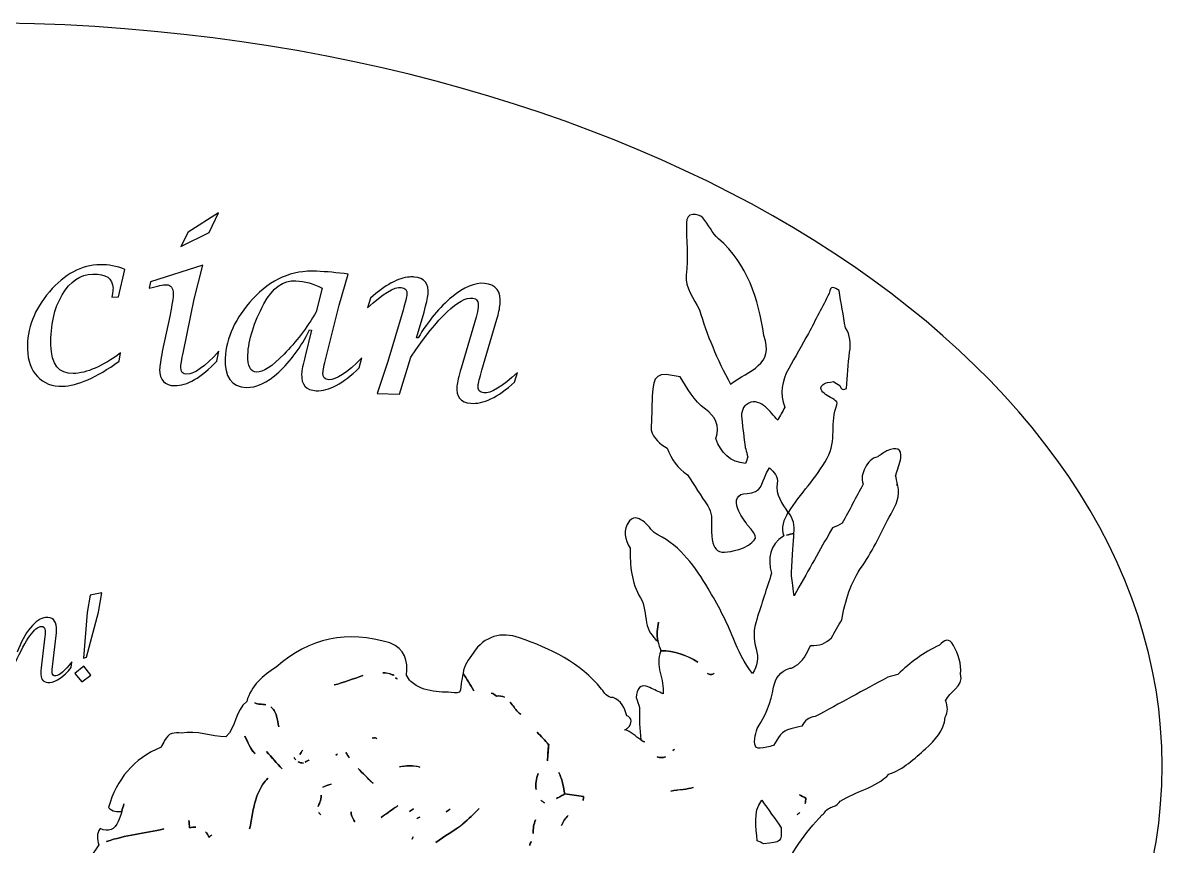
# Model space of a CAD drawing. Extents: x 31.5 to 122.6, y 50.2 to 120.6.
# Drawn here: x 98.63 to 122.59, y 64.16 to 81.48 of the extents above; entities that cross this region are included whole.
import ezdxf

# ---------------------------------------------------------------- set-up
doc = ezdxf.new("R2010")
doc.units = 0
doc.layers.add('Layer_1', color=7, linetype='CONTINUOUS')

msp = doc.modelspace()

# ---------------------------------------------------------------- linework, layer by layer
at = {"layer": 'Layer_1', "color": 7}
for points in [[(102.748732, 77.474658), (102.113732, 77.070617), (101.960494, 76.767999), (102.551397, 77.065103), (102.748732, 77.474658), (102.748732, 77.474658)], [(112.720216, 77.445442), (112.720216, 77.445442)], [(100.261098, 76.387109), (100.261098, 76.387109)], [(100.512451, 75.738328), (100.506389, 75.704704), (100.645846, 75.708012), (100.779792, 76.286237)], [(102.418555, 76.373881), (101.322186, 76.028269), (101.292973, 75.89267)], [(102.010103, 74.558176), (102.240512, 75.660057), (102.418555, 76.373881), (102.418555, 76.373881)], [(104.808624, 76.249306), (104.808624, 76.249306)], [(104.377575, 76.048112), (104.377575, 76.048112)], [(105.013675, 74.444627), (105.28322, 75.537688), (105.475594, 76.190327)], [(106.76599, 76.128037), (106.76599, 76.128037)], [(104.927688, 75.896528), (104.802562, 75.39437)], [(115.668668, 75.905347), (115.668668, 75.905347)], [(105.942474, 75.681003), (105.884596, 75.47981)], [(101.730088, 75.335391), (101.56748, 74.55928)], [(106.629841, 75.430751), (106.312341, 74.349817), (106.085239, 73.67954), (106.557078, 73.663555), (106.791345, 74.443524)], [(106.945134, 74.847564), (106.91151, 74.850322), (107.070813, 75.390512)], [(108.164974, 75.28082), (107.850229, 74.21036)], [(108.288997, 74.171224), (108.603189, 75.238377)], [(104.665309, 75.014033), (104.705548, 75.011826), (104.569949, 74.465574)], [(100.658524, 74.355329), (100.68829, 74.530064)], [(102.714007, 74.358637), (102.757001, 74.565895)], [(105.709861, 74.218629), (105.760574, 74.424784)], [(108.974709, 73.916011), (109.035895, 74.118308)], [(114.508359, 73.117299), (114.507809, 73.116749)], [(114.33252, 72.112436), (114.33252, 72.113536)], [(100.293068, 69.486445), (100.048881, 69.435183), (99.987145, 69.072482), (99.909974, 68.110062), (99.976672, 68.134866), (100.224167, 69.079097), (100.293068, 69.486445), (100.293068, 69.486445)], [(99.112917, 68.965548), (99.112917, 68.965548)], [(99.098585, 68.568673), (99.024722, 67.973909)], [(99.263951, 67.992652), (99.33616, 68.587966)], [(115.207299, 68.383465), (115.208403, 68.380157)], [(112.050491, 68.26385), (112.050491, 68.263297), (112.051042, 68.263297)], [(112.050491, 68.262747), (112.050491, 68.263297)], [(99.651453, 67.917688), (99.664684, 68.030687)], [(99.914936, 67.941389), (99.730828, 67.791458), (99.878555, 67.613416), (100.061559, 67.751769), (99.914936, 67.941389), (99.914936, 67.941389)], [(105.784275, 67.749565), (105.784275, 67.749565)], [(106.205954, 67.802482), (106.205954, 67.802482)], [(106.42534, 67.759488), (106.42534, 67.759488)], [(106.473845, 67.698853), (106.473845, 67.698853)], [(113.171111, 67.79642), (113.171111, 67.79642)], [(108.486332, 67.37474), (108.486332, 67.37474)], [(103.512166, 67.170239), (103.512166, 67.170239)], [(108.884311, 67.182917), (108.884311, 67.182917)], [(103.846201, 67.083699), (103.846201, 67.083699)], [(111.602353, 67.069918), (111.605108, 67.069918)], [(103.30491, 66.469092), (103.30491, 66.469092)], [(106.040039, 66.43216), (106.040039, 66.43216)], [(109.450959, 66.553979), (109.45151, 66.553979)], [(109.450959, 66.553979), (109.450959, 66.553979)], [(103.756906, 66.14553), (103.756906, 66.14553)], [(104.52089, 66.173092), (104.52089, 66.173092)], [(112.337675, 66.197343), (112.337675, 66.197343)], [(104.340643, 66.022058), (104.340643, 66.022058)], [(104.421119, 65.93276), (104.421119, 65.93276)], [(104.641055, 65.96473), (104.641055, 65.96473)], [(105.252904, 66.100882), (105.252904, 66.100882)], [(105.425435, 66.127891), (105.425435, 66.127891)], [(109.66483, 65.952603), (109.66428, 65.952603)], [(111.971116, 66.035285), (111.971116, 66.035285)], [(105.682852, 65.791098), (105.682852, 65.791098)], [(106.828827, 65.846769), (106.828827, 65.846769)], [(109.47466, 65.683061), (109.47466, 65.683061)], [(109.903508, 65.707312), (109.903508, 65.707312)], [(103.788876, 65.584943), (103.788876, 65.584943)], [(105.1151, 65.461471), (105.1151, 65.461471)], [(104.906741, 65.226103), (104.906741, 65.226103)], [(110.029735, 65.254216), (110.029735, 65.253662)], [(110.029735, 65.254216), (110.029735, 65.254216)], [(112.733447, 65.393673), (112.733447, 65.393673)], [(114.963662, 65.238781), (114.963662, 65.238781)], [(106.523454, 65.006718), (106.523454, 65.006718)], [(106.849774, 64.940574), (106.849774, 64.940574)], [(107.618719, 64.941124), (107.618719, 64.941124)], [(108.230568, 64.947186), (108.230568, 64.947186)], [(109.530334, 65.121371), (109.530334, 65.121371)], [(114.175977, 65.12082), (114.175977, 65.12082)], [(102.127513, 64.697487), (102.127513, 64.697487)], [(104.860437, 64.861199), (104.860437, 64.861199)], [(105.538434, 64.881042), (105.538434, 64.881042)], [(106.983169, 64.767492), (106.983169, 64.767492)], [(109.414578, 64.713472), (109.414578, 64.713472)], [(110.101394, 64.801116), (110.101394, 64.801116)], [(114.97634, 64.863953), (114.97634, 64.863953)], [(101.6, 64.518341), (101.6, 64.518341)], [(102.476433, 64.458259), (102.476433, 64.458259)], [(107.888814, 64.623624), (107.888814, 64.623624)], [(114.583876, 64.544249), (114.583876, 64.543145)], [(106.8393, 64.352978), (106.839853, 64.352978)], [(106.8393, 64.352978), (106.8393, 64.352978)], [(109.326384, 64.255411), (109.326384, 64.255411)]]:
    msp.add_lwpolyline(points, dxfattribs=at)
at = {"layer": 'Layer_1', "color": 1}
for points in [[(122.593585, 65.844015), (122.593585, 74.477193), (111.401138, 81.475378), (97.593768, 81.475378)], [(97.593768, 50.212101), (111.401138, 50.212101), (122.593585, 57.210837), (122.593585, 65.844015)]]:
    msp.add_open_spline(points, degree=3, dxfattribs=at)
at = {"layer": 'Layer_1', "color": 7}
for points in [[(112.720216, 77.445442), (112.631669, 77.443185), (112.592248, 77.360776), (112.590131, 77.277873)], [(112.932986, 77.373233), (112.889594, 77.424739), (112.792535, 77.447559), (112.720216, 77.445442)], [(112.590131, 77.277873), (112.584825, 76.908867), (112.629309, 76.542266), (112.58627, 76.16938)], [(113.262063, 76.933364), (113.126596, 77.050134), (113.052931, 77.236355), (112.932986, 77.373233)], [(114.219522, 74.899931), (114.090758, 75.667222), (113.886832, 76.393967), (113.262063, 76.933364)], [(100.261098, 76.387109), (99.867751, 76.377231), (99.511953, 76.186466), (99.193395, 75.816049)], [(100.105103, 76.190877), (100.384506, 76.19758), (100.525182, 76.098339), (100.531193, 75.89267)], [(100.779792, 76.286237), (100.606931, 76.358204), (100.433959, 76.391004), (100.261098, 76.387109)], [(104.808624, 76.249306), (104.293216, 76.273294), (103.847547, 76.079927), (103.469722, 75.666119)], [(105.475594, 76.190327), (105.244172, 76.219255), (105.021349, 76.239428), (104.808624, 76.249306)], [(99.460733, 75.754313), (99.62795, 76.038299), (99.842992, 76.183455), (100.105103, 76.190877)], [(101.292973, 75.89267), (101.466893, 75.941014), (101.58719, 75.965173), (101.65457, 75.964326)], [(101.65457, 75.964326), (101.751232, 75.963268), (101.799029, 75.900143), (101.797335, 75.77526)], [(103.703989, 75.565797), (103.882495, 75.900231), (104.107347, 76.061518), (104.377575, 76.048112)], [(104.377575, 76.048112), (104.561019, 76.039293), (104.743891, 75.988956), (104.927688, 75.896528)], [(106.76599, 76.128037), (106.528407, 76.110926), (106.253624, 75.961594), (105.942474, 75.681003)], [(106.865759, 76.127487), (106.833348, 76.130442), (106.79993, 76.130482), (106.76599, 76.128037)], [(107.15625, 75.763686), (107.176358, 75.986641), (107.079189, 76.108437), (106.865759, 76.127487)], [(108.341914, 75.994092), (108.139772, 76.012084), (107.911259, 75.916261), (107.656201, 75.706358)], [(108.669336, 75.555327), (108.694031, 75.825202), (108.584977, 75.971514), (108.341914, 75.994092)], [(112.58627, 76.16938), (112.557343, 75.901622), (112.745001, 75.673462), (112.863534, 75.43957)], [(99.193395, 75.816049), (98.874837, 75.444574), (98.721077, 75.042806), (98.732027, 74.608889)], [(99.225916, 74.692675), (99.215685, 75.115656), (99.293869, 75.469622), (99.460733, 75.754313)], [(100.531193, 75.89267), (100.531899, 75.860214), (100.524812, 75.808178), (100.512451, 75.738328)], [(101.797335, 75.77526), (101.79663, 75.702587), (101.774538, 75.555172), (101.730088, 75.335391)], [(105.884596, 75.47981), (106.21021, 75.779671), (106.446108, 75.922822), (106.591806, 75.909758)], [(106.591806, 75.909758), (106.679294, 75.901642), (106.719489, 75.85135), (106.710316, 75.759275)], [(106.710316, 75.759275), (106.706436, 75.707416), (106.67923, 75.597968), (106.629841, 75.430751)], [(107.070813, 75.390512), (107.120907, 75.564431), (107.148828, 75.688191), (107.15625, 75.763686)], [(115.592047, 75.782978), (115.446706, 75.502873), (115.301339, 75.221531), (115.154936, 74.94072)], [(115.668668, 75.905347), (115.631801, 75.905347), (115.603336, 75.87417), (115.592047, 75.782978)], [(115.797652, 75.841407), (115.751085, 75.874037), (115.705532, 75.905347), (115.668668, 75.905347)], [(115.932148, 75.061438), (115.887345, 75.322141), (115.842102, 75.581057), (115.797652, 75.841407)], [(103.469722, 75.666119), (103.104244, 75.26748), (102.911069, 74.85083), (102.890947, 74.417618)], [(103.365543, 74.48707), (103.381418, 74.809862), (103.493734, 75.169278), (103.703989, 75.565797)], [(106.791345, 74.443524), (107.376251, 75.296187), (107.810235, 75.709525), (108.093868, 75.683758)], [(107.656201, 75.706358), (107.401848, 75.496808), (107.164561, 75.210925), (106.945134, 74.847564)], [(108.093868, 75.683758), (108.182416, 75.675997), (108.221647, 75.611681), (108.210725, 75.491384)], [(108.210725, 75.491384), (108.205434, 75.433528), (108.190036, 75.363723), (108.164974, 75.28082)], [(108.603189, 75.238377), (108.639525, 75.362555), (108.661575, 75.467485), (108.669336, 75.555327)], [(104.802562, 75.39437), (104.605006, 75.057467), (104.378653, 74.760781), (104.126769, 74.503606)], [(112.863534, 75.43957), (113.021226, 74.911109), (113.226475, 74.404983), (113.518927, 73.876875)], [(104.015424, 74.128231), (104.262722, 74.3533), (104.479748, 74.648202), (104.665309, 75.014033)], [(116.020342, 74.548256), (116.047492, 74.73417), (116.039039, 74.904099), (115.932148, 75.061438)], [(113.518927, 73.876875), (113.914744, 74.17215), (114.440008, 74.271633), (114.219522, 74.899931)], [(115.154936, 74.94072), (115.016647, 74.693776), (114.876902, 74.44833), (114.739318, 74.202091)], [(98.732027, 74.608889), (98.738024, 74.369), (98.807829, 74.177244), (98.94259, 74.035075)], [(99.692243, 74.099015), (99.391676, 74.091254), (99.236132, 74.288744), (99.225916, 74.692675)], [(100.68829, 74.530064), (100.310465, 74.249606), (99.978345, 74.10607), (99.692243, 74.099015)], [(101.56748, 74.55928), (101.531143, 74.385008), (101.512088, 74.260102), (101.511806, 74.183902)], [(101.954432, 74.228549), (101.954784, 74.275822), (101.973417, 74.386021), (102.010103, 74.558176)], [(102.757001, 74.565895), (102.456787, 74.241692), (102.232531, 74.080233), (102.085069, 74.081926)], [(115.953094, 73.785923), (115.974966, 74.03957), (115.985064, 74.295667), (116.020342, 74.548256)], [(99.469002, 73.82892), (99.782269, 73.836681), (100.178393, 74.012076), (100.658524, 74.355329)], [(101.829856, 73.842701), (102.088089, 73.839526), (102.383455, 74.011856), (102.714007, 74.358637)], [(102.890947, 74.417618), (102.871897, 74.024624), (103.019248, 73.821503), (103.333573, 73.806319)], [(103.554609, 74.126577), (103.418084, 74.132927), (103.354621, 74.253179), (103.365543, 74.48707)], [(104.126769, 74.503606), (103.873125, 74.246078), (103.683373, 74.120565), (103.554609, 74.126577)], [(104.569949, 74.465574), (104.525485, 74.288126), (104.500928, 74.162978), (104.497739, 74.088542)], [(104.946427, 74.112243), (104.948544, 74.16269), (104.972048, 74.27353), (105.013675, 74.444627)], [(105.760574, 74.424784), (105.449776, 74.111165), (105.219523, 73.958381), (105.071003, 73.965069)], [(101.511806, 74.183902), (101.510042, 73.95883), (101.614661, 73.845241), (101.829856, 73.842701)], [(102.085069, 74.081926), (101.996875, 74.082632), (101.953867, 74.131535), (101.954432, 74.228549)], [(103.333573, 73.806319), (103.539948, 73.796442), (103.767422, 73.903864), (104.015424, 74.128231)], [(104.497739, 74.088542), (104.487156, 73.863469), (104.589969, 73.746192), (104.805869, 73.736314)], [(104.805869, 73.736314), (105.065158, 73.723614), (105.366608, 73.884549), (105.709861, 74.218629)], [(105.071003, 73.965069), (104.983514, 73.969656), (104.941827, 74.018404), (104.946427, 74.112243)], [(107.850229, 74.21036), (107.79837, 74.035735), (107.768938, 73.911072), (107.762588, 73.836636)], [(108.207968, 73.842148), (108.211849, 73.892595), (108.239255, 74.001891), (108.288997, 74.171224)], [(109.035895, 74.118308), (108.710987, 73.818799), (108.474645, 73.676057), (108.326479, 73.689463)], [(112.457286, 74.026255), (111.967631, 74.137733), (111.887683, 74.081949), (111.869691, 73.619457)], [(114.739318, 74.202091), (114.594327, 73.942094), (114.545951, 73.672837), (114.65884, 73.388498)], [(98.94259, 74.035075), (99.076998, 73.8922), (99.252749, 73.823614), (99.469002, 73.82892)], [(107.762588, 73.836636), (107.742479, 73.612975), (107.839645, 73.491334), (108.053076, 73.472284)], [(108.053076, 73.472284), (108.31272, 73.448648), (108.620168, 73.596394), (108.974709, 73.916011)], [(108.326479, 73.689463), (108.238284, 73.697576), (108.199501, 73.748309), (108.207968, 73.842148)], [(112.986453, 73.349912), (112.737039, 73.527712), (112.610392, 73.783191), (112.457286, 74.026255)], [(115.546849, 73.637647), (115.467827, 73.69656), (115.354673, 73.758232), (115.460859, 73.869709)], [(115.460859, 73.869709), (115.504603, 73.916276), (115.603647, 73.911094), (115.679141, 73.929792)], [(115.679141, 73.929792), (115.722885, 73.901217), (115.769585, 73.873765), (115.81474, 73.847659)], [(115.81474, 73.847659), (115.831307, 73.76264), (115.876541, 73.739357), (115.953094, 73.785923)], [(111.869691, 73.619457), (111.86193, 73.383096), (111.85378, 73.145301), (111.84599, 72.90894)], [(115.754658, 73.439761), (115.792405, 73.528661), (115.627283, 73.578027), (115.546849, 73.637647)], [(113.207492, 72.729244), (113.307328, 72.998413), (113.18367, 73.209507), (112.986453, 73.349912)], [(113.899267, 73.475592), (113.771209, 73.414208), (113.736174, 73.286238), (113.75099, 73.151476)], [(114.249841, 73.396767), (114.152474, 73.483903), (114.025561, 73.536622), (113.899267, 73.475592)], [(114.507809, 73.116749), (114.421731, 73.210941), (114.344032, 73.312806), (114.249841, 73.396767)], [(114.65884, 73.388498), (114.608393, 73.298187), (114.558806, 73.206905), (114.508359, 73.117299)], [(115.549604, 72.316937), (115.75492, 72.685942), (115.603669, 73.079927), (115.754658, 73.439761)], [(113.75099, 73.151476), (113.772496, 72.949335), (113.800311, 72.747633), (113.8243, 72.545139)], [(111.84599, 72.90894), (111.896085, 72.726554), (112.035474, 72.62231), (112.18223, 72.525296)], [(113.834223, 72.205039), (113.502612, 72.233966), (113.312267, 72.431852), (113.207492, 72.729244)], [(112.18223, 72.525296), (112.27113, 72.298813), (112.403444, 72.103439), (112.610525, 71.966914)], [(113.8243, 72.545139), (113.83875, 72.492928), (113.85248, 72.440804), (113.867297, 72.388593)], [(113.867297, 72.388593), (113.865886, 72.388875), (113.861232, 72.39135), (113.861232, 72.39135)], [(113.861232, 72.39135), (113.861232, 72.390786), (113.880525, 72.342292), (113.880525, 72.342292)], [(116.805826, 72.469622), (116.739151, 72.437872), (116.678515, 72.389982), (116.612899, 72.348354)], [(117.09411, 72.323549), (117.115982, 72.516519), (117.01467, 72.56593), (116.805826, 72.469622)], [(113.880525, 72.342292), (113.865002, 72.296078), (113.84904, 72.249489), (113.834223, 72.205039)], [(114.734357, 71.174817), (114.982712, 71.572045), (115.317123, 71.900306), (115.549604, 72.316937)], [(116.612899, 72.348354), (116.486604, 72.316957), (116.401432, 72.233571), (116.348868, 72.115743)], [(116.988827, 71.961952), (117.02481, 72.081544), (117.079999, 72.199724), (117.09411, 72.323549)], [(112.610525, 71.966914), (112.753752, 71.749602), (112.892174, 71.530725), (113.037166, 71.314825)], [(113.862886, 71.576103), (114.174036, 71.576103), (114.173155, 71.79758), (114.255352, 71.975733)], [(114.255352, 71.975733), (114.281119, 72.021241), (114.308179, 72.066575), (114.33252, 72.112436)], [(114.33252, 72.113536), (114.332803, 72.113254), (114.332777, 72.112718), (114.333624, 72.112436)], [(114.333624, 72.112436), (114.43346, 72.029886), (114.518149, 71.932982), (114.497335, 71.793282)], [(116.348868, 72.115743), (116.28678, 72.006382), (116.258952, 71.891749), (116.305872, 71.767924)], [(116.987726, 71.960851), (116.988009, 71.960851), (116.98798, 71.961388), (116.988827, 71.961952)], [(117.027966, 71.757451), (117.01456, 71.825537), (117.001132, 71.892765), (116.987726, 71.960851)], [(114.497335, 71.793282), (114.459941, 71.54281), (114.599463, 71.360644), (114.72223, 71.172613)], [(116.305872, 71.767924), (116.158058, 71.493816), (116.010707, 71.221472), (115.863246, 70.947716)], [(116.891813, 71.148909), (116.992708, 71.332354), (117.091948, 71.517607), (117.03127, 71.740916)], [(117.008673, 71.755797), (117.01539, 71.756079), (117.020543, 71.756604), (117.027966, 71.757451)], [(117.03127, 71.740916), (117.024215, 71.745516), (117.015728, 71.750491), (117.008673, 71.755797)], [(113.667757, 71.249784), (113.595438, 71.430759), (113.653689, 71.576809), (113.862886, 71.576103)], [(113.037166, 71.314825), (113.133827, 71.173361), (113.11835, 71.02244), (113.117644, 70.862279)], [(113.867297, 70.912991), (113.800622, 71.024116), (113.716088, 71.12984), (113.667757, 71.249784)], [(114.72223, 71.172613), (114.638269, 71.019155), (114.564936, 70.86336), (114.635139, 70.682032)], [(114.850113, 70.738807), (114.872691, 70.900026), (114.831724, 71.044642), (114.734357, 71.174817)], [(111.389033, 70.996775), (111.239455, 70.800983), (111.293371, 70.610681), (111.405568, 70.424064)], [(111.708737, 70.974174), (111.605859, 71.038332), (111.503183, 71.11655), (111.389033, 70.996775)], [(111.990959, 70.704632), (111.879834, 70.761077), (111.801518, 70.881041), (111.708737, 70.974174)], [(115.863246, 70.947716), (115.798687, 70.907147), (115.729763, 70.877338), (115.657091, 70.855113)], [(116.289336, 70.054198), (116.526403, 70.39357), (116.695669, 70.78202), (116.891813, 71.148909)], [(113.044331, 69.578498), (112.774456, 70.023351), (112.482379, 70.457335), (111.990959, 70.704632)], [(113.117644, 70.862279), (113.118209, 70.31759), (113.234876, 70.248491), (113.786268, 70.43123)], [(113.786268, 70.43123), (114.104474, 70.603738), (114.111772, 70.649114), (113.867297, 70.912991)], [(114.634589, 70.682032), (114.332258, 70.489768), (114.295369, 70.212595), (114.378272, 69.895448)], [(114.635139, 70.682032), (114.634967, 70.681987), (114.634761, 70.682074), (114.634589, 70.682032)], [(114.691363, 70.696914), (114.744302, 70.710491), (114.796971, 70.724219), (114.850113, 70.738807)], [(114.849563, 70.738256), (114.796604, 70.723719), (114.744119, 70.710446), (114.691363, 70.696914)], [(114.824205, 70.37776), (114.834083, 70.497704), (114.842169, 70.617606), (114.849563, 70.738256)], [(115.580473, 70.712899), (115.35399, 70.311437), (115.127131, 69.909734), (114.852317, 69.423606)], [(115.657091, 70.855113), (115.630985, 70.806783), (115.605873, 70.760524), (115.580473, 70.712899)], [(111.405568, 70.424064), (111.405568, 70.060347), (111.424421, 69.707307), (111.625504, 69.376754)], [(114.794992, 69.883871), (114.80662, 70.048265), (114.816091, 70.21266), (114.824205, 70.37776)], [(115.853326, 68.918693), (115.928467, 69.325093), (116.042745, 69.703889), (116.289336, 70.054198)], [(114.378272, 69.895448), (114.274202, 69.573009), (114.170553, 69.250657), (114.066836, 68.927513)], [(114.852317, 69.423606), (114.824095, 69.648325), (114.810867, 69.766749), (114.794992, 69.883871)], [(113.572948, 68.535599), (113.424781, 68.894374), (113.24612, 69.245828), (113.044331, 69.578498)], [(111.625504, 69.376754), (111.714051, 69.23141), (111.716411, 69.031537), (111.75063, 68.855854)], [(98.472955, 68.011944), (98.70085, 68.512889), (98.884669, 68.76902), (99.024722, 68.779236)], [(99.112917, 68.965548), (99.012375, 68.957787), (98.906344, 68.885642), (98.794866, 68.74947)], [(99.024722, 68.779236), (99.074464, 68.783117), (99.100996, 68.751852), (99.106301, 68.68553)], [(99.342773, 68.755535), (99.331836, 68.906171), (99.254733, 68.976131), (99.112917, 68.965548)], [(111.75063, 68.855854), (111.780969, 68.695693), (111.862018, 68.568495), (111.986548, 68.467248)], [(111.986548, 68.467248), (111.967563, 68.609067), (111.972293, 68.743202), (112.003637, 68.868534)], [(112.003637, 68.868534), (111.972378, 68.743352), (111.967591, 68.608867), (111.986548, 68.467248)], [(114.066836, 68.927513), (114.001925, 68.723607), (113.985336, 68.514565), (114.053056, 68.309601)], [(115.637248, 68.536703), (115.708862, 68.663703), (115.781712, 68.791341), (115.853326, 68.918693)], [(98.794866, 68.74947), (98.683036, 68.613298), (98.590783, 68.441165), (98.517052, 68.234084)], [(99.106301, 68.68553), (99.107684, 68.661541), (99.105302, 68.622648), (99.098585, 68.568673)], [(99.33616, 68.587966), (99.344288, 68.654641), (99.3463, 68.71038), (99.342773, 68.755535)], [(106.350923, 68.430869), (105.461923, 68.696861), (104.660613, 68.545212), (103.961407, 67.920442)], [(109.078889, 68.539457), (108.695772, 68.675277), (108.34414, 68.577887), (108.102135, 68.216996)], [(110.804192, 67.460177), (110.356165, 68.021094), (109.730469, 68.309093), (109.078889, 68.539457)], [(113.979743, 67.784843), (113.799826, 68.011326), (113.681956, 68.267488), (113.572948, 68.535599)], [(115.208403, 68.380157), (115.373503, 68.369235), (115.51942, 68.414286), (115.637248, 68.536703)], [(118.208117, 68.376849), (118.116042, 68.55218), (118.010604, 68.493074), (117.909357, 68.381258)], [(106.352577, 68.430869), (106.352295, 68.430587), (106.35177, 68.430869), (106.350923, 68.430869)], [(106.705355, 67.752873), (106.733577, 68.054498), (106.677852, 68.311628), (106.352577, 68.430869)], [(111.986548, 68.467248), (112.007348, 68.398456), (112.028972, 68.331231), (112.050491, 68.26385)], [(114.053056, 68.309601), (114.115144, 68.118396), (114.072537, 67.949943), (113.979743, 67.784843)], [(114.867202, 67.941939), (115.043238, 68.031192), (115.113813, 68.21907), (115.207299, 68.383465)], [(117.909357, 68.381258), (117.574571, 68.237324), (117.29665, 68.014634), (117.033477, 67.770512)], [(118.35474, 67.778231), (118.376613, 67.994836), (118.305131, 68.189877), (118.208117, 68.376849)], [(108.102135, 68.216996), (108.013235, 68.08541), (107.903035, 67.965708), (107.89598, 67.795316)], [(112.048838, 68.262747), (111.915488, 67.953008), (112.13443, 67.663245), (112.098447, 67.359856)], [(112.050491, 68.263297), (112.050491, 68.263018), (112.049684, 68.263029), (112.048838, 68.262747)], [(112.831011, 68.027379), (112.590769, 68.175193), (112.336241, 68.273683), (112.050491, 68.262747)], [(112.051042, 68.263297), (112.337144, 68.274219), (112.590769, 68.175743), (112.831011, 68.02793)], [(99.024722, 67.973909), (99.013095, 67.875484), (99.007967, 67.806916), (99.011492, 67.767757)], [(99.199457, 67.599635), (99.340216, 67.610218), (99.490939, 67.715899), (99.651453, 67.917688)], [(99.25017, 67.810201), (99.248025, 67.83807), (99.252662, 67.899166), (99.263951, 67.992652)], [(99.326237, 67.739645), (99.278965, 67.736117), (99.253331, 67.759753), (99.25017, 67.810201)], [(99.664684, 68.030687), (99.518634, 67.842303), (99.405612, 67.745656), (99.326237, 67.739645)], [(103.961407, 67.920442), (103.680596, 67.744406), (103.439053, 67.534439), (103.342392, 67.200005)], [(112.831011, 68.02793), (112.831101, 68.027822), (112.83092, 68.027486), (112.831011, 68.027379)], [(114.422922, 67.50207), (114.45185, 67.693629), (114.564671, 67.838025), (114.760815, 67.897292)], [(114.760815, 67.897292), (114.76138, 67.897292), (114.76134, 67.897842), (114.762469, 67.897842)], [(114.762469, 67.897842), (114.76134, 67.897278), (114.761368, 67.897306), (114.761368, 67.896741)], [(114.761368, 67.896741), (114.763908, 67.897024), (114.765373, 67.899214), (114.768534, 67.899496)], [(114.768534, 67.899496), (114.815101, 67.901189), (114.844977, 67.91795), (114.867202, 67.941939)], [(99.011492, 67.767757), (99.020314, 67.646755), (99.083041, 67.590829), (99.199457, 67.599635)], [(105.784275, 67.749565), (105.583172, 67.67549), (105.383336, 67.595819), (105.17849, 67.547822)], [(105.17849, 67.547822), (105.383087, 67.595808), (105.583304, 67.675584), (105.784275, 67.749565)], [(106.205954, 67.802482), (106.274393, 67.801353), (106.339835, 67.788842), (106.404393, 67.761692)], [(106.404393, 67.761142), (106.339835, 67.788292), (106.274393, 67.801424), (106.205954, 67.802482)], [(106.404393, 67.761692), (106.411824, 67.763925), (106.418594, 67.762514), (106.424786, 67.759488)], [(106.424786, 67.759488), (106.418456, 67.76268), (106.412022, 67.763479), (106.404393, 67.761142)], [(106.42534, 67.759488), (106.431774, 67.756212), (106.436846, 67.750838), (106.442425, 67.744053)], [(106.442425, 67.744053), (106.437024, 67.75055), (106.43154, 67.756277), (106.42534, 67.759488)], [(106.473845, 67.698853), (106.484341, 67.684567), (106.495937, 67.674161), (106.509673, 67.675702)], [(106.509673, 67.675702), (106.495669, 67.673834), (106.484491, 67.684363), (106.473845, 67.698853)], [(106.703701, 67.752323), (106.703983, 67.752323), (106.70479, 67.752591), (106.705355, 67.752873)], [(106.704805, 67.751769), (106.70424, 67.752052), (106.703701, 67.75204), (106.703701, 67.752323)], [(106.793549, 67.620031), (106.755097, 67.654956), (106.734438, 67.707675), (106.704805, 67.751769)], [(107.770303, 67.378598), (107.435165, 67.413523), (107.074713, 67.367428), (106.793549, 67.620031)], [(107.851883, 67.569318), (107.847649, 67.489943), (107.845106, 67.370837), (107.770303, 67.378598)], [(107.89598, 67.795316), (107.881163, 67.720175), (107.856469, 67.644813), (107.851883, 67.569318)], [(107.89598, 67.795316), (107.971122, 67.673961), (108.046639, 67.550576), (108.121427, 67.427104)], [(108.120877, 67.427104), (108.046441, 67.550576), (107.971122, 67.673961), (107.89598, 67.795316)], [(111.817325, 67.492148), (111.5979, 67.591984), (111.548819, 67.45943), (111.534002, 67.282688)], [(113.031654, 67.789254), (113.031561, 67.789356), (113.031747, 67.7897), (113.031654, 67.789805)], [(113.031654, 67.789805), (113.047176, 67.773915), (113.078376, 67.768308), (113.101659, 67.768308)], [(113.101106, 67.767757), (113.078189, 67.767757), (113.047176, 67.773393), (113.031654, 67.789254)], [(113.171111, 67.79642), (113.15731, 67.77803), (113.132687, 67.767405), (113.101106, 67.767757)], [(113.101659, 67.768308), (113.132718, 67.768028), (113.157274, 67.778417), (113.171111, 67.79642)], [(116.821258, 67.71043), (116.314316, 67.433852), (115.80484, 67.157472), (115.298251, 66.881952)], [(116.822911, 67.712083), (116.822911, 67.711801), (116.821822, 67.710712), (116.821258, 67.71043)], [(117.033477, 67.770512), (116.963627, 67.750756), (116.893467, 67.730781), (116.822911, 67.712083)], [(118.038341, 67.213786), (118.113483, 67.41875), (118.421415, 67.492128), (118.35474, 67.778231)], [(108.121427, 67.427104), (108.121261, 67.427169), (108.121044, 67.427042), (108.120877, 67.427104)], [(108.486332, 67.37474), (108.524802, 67.362678), (108.560613, 67.343854), (108.592716, 67.312451)], [(108.592716, 67.311901), (108.560613, 67.343385), (108.524808, 67.36263), (108.486332, 67.37474)], [(111.045625, 67.284892), (110.917214, 67.276087), (110.870515, 67.381861), (110.804192, 67.460177)], [(112.098447, 67.359856), (112.005666, 67.4036), (111.912575, 67.447345), (111.817325, 67.492148)], [(114.07786, 66.633354), (114.248605, 66.899701), (114.374591, 67.182454), (114.422922, 67.50207)], [(103.341842, 67.200005), (103.099128, 67.01268), (103.125609, 66.665965), (102.905828, 66.456415)], [(103.342392, 67.200005), (103.342231, 67.199943), (103.342, 67.200067), (103.341842, 67.200005)], [(103.512166, 67.170239), (103.548722, 67.155821), (103.585566, 67.144639), (103.62296, 67.143231)], [(103.62296, 67.142677), (103.585566, 67.144089), (103.548722, 67.155818), (103.512166, 67.170239)], [(103.62296, 67.143231), (103.667498, 67.141726), (103.708437, 67.136251), (103.745882, 67.126692)], [(103.745882, 67.126692), (103.708471, 67.136206), (103.667498, 67.141266), (103.62296, 67.142677)], [(108.592716, 67.312451), (108.659834, 67.324093), (108.714464, 67.313148), (108.761389, 67.28875)], [(108.761389, 67.28875), (108.714464, 67.313131), (108.659834, 67.32363), (108.592716, 67.311901)], [(108.884311, 67.182917), (108.938847, 67.118028), (108.986884, 67.041848), (109.044715, 66.982827)], [(109.044715, 66.982827), (108.987009, 67.041837), (108.938757, 67.118102), (108.884311, 67.182917)], [(111.335563, 66.900144), (111.292524, 67.069125), (111.214253, 67.210809), (111.045625, 67.284892)], [(111.534002, 67.282688), (111.559063, 67.212485), (111.580481, 67.140826), (111.602353, 67.069918)], [(118.029522, 66.867621), (118.096197, 66.981921), (118.087038, 67.097367), (118.038341, 67.213786)], [(103.846201, 67.083699), (103.875857, 67.064124), (103.90098, 67.039203), (103.921718, 67.007631)], [(103.921718, 67.007631), (103.90111, 67.039105), (103.875637, 67.064163), (103.846201, 67.083699)], [(103.921718, 67.007631), (103.942363, 66.9762), (103.958737, 66.938222), (103.969673, 66.892978)], [(103.969123, 66.892978), (103.958187, 66.938309), (103.942329, 66.976155), (103.921718, 67.007631)], [(104.019835, 66.66312), (103.999713, 66.73932), (103.988173, 66.817131), (103.969123, 66.892978)], [(103.969673, 66.892978), (103.988385, 66.817131), (104.00008, 66.73932), (104.019835, 66.66312)], [(109.044715, 66.982827), (109.063889, 66.963255), (109.083983, 66.945144), (109.105898, 66.93046)], [(109.105898, 66.93046), (109.083743, 66.94526), (109.064075, 66.963026), (109.044715, 66.982827)], [(111.425965, 66.785491), (111.419248, 66.842289), (111.38848, 66.880389), (111.335563, 66.900144)], [(111.605108, 67.069918), (111.591702, 66.841318), (111.604597, 66.616333), (111.628812, 66.393025)], [(115.298251, 66.881952), (115.159609, 66.875941), (115.078535, 66.788819), (115.013272, 66.679105)], [(117.616111, 66.205612), (117.820722, 66.385176), (118.001652, 66.578343), (118.029522, 66.867621)], [(111.296427, 66.603591), (111.363102, 66.642396), (111.425259, 66.685655), (111.425965, 66.785491)], [(114.02384, 66.422791), (114.028412, 66.493699), (114.059516, 66.562601), (114.07786, 66.632803)], [(114.07786, 66.632803), (114.07779, 66.632959), (114.077931, 66.633201), (114.07786, 66.633354)], [(114.784519, 66.623434), (114.585028, 66.589951), (114.511221, 66.423177), (114.419614, 66.276168)], [(115.013272, 66.679105), (114.936013, 66.66076), (114.860719, 66.642131), (114.784519, 66.623434)], [(101.617089, 66.376489), (101.59135, 66.330275), (101.567017, 66.284149), (101.542675, 66.237582)], [(101.973724, 66.533585), (101.822735, 66.557574), (101.689408, 66.534886), (101.617089, 66.376489)], [(102.905828, 66.456415), (102.592914, 66.451137), (102.29193, 66.600613), (101.973724, 66.533585)], [(103.304357, 66.468542), (103.304532, 66.468748), (103.304732, 66.468886), (103.30491, 66.469092)], [(103.517127, 66.103637), (103.460423, 66.143783), (103.408345, 66.251566), (103.304357, 66.468542)], [(103.30491, 66.469092), (103.408802, 66.252311), (103.46055, 66.144074), (103.517127, 66.103637)], [(106.079727, 66.417279), (106.061911, 66.43527), (106.024914, 66.434477), (105.982714, 66.428302)], [(105.982714, 66.428302), (106.003812, 66.43141), (106.023277, 66.433371), (106.040039, 66.43216)], [(106.040039, 66.43216), (106.056803, 66.430952), (106.070818, 66.426366), (106.079727, 66.417279)], [(109.691842, 66.297114), (109.611056, 66.382486), (109.531393, 66.468254), (109.450959, 66.553979)], [(109.45151, 66.553979), (109.531943, 66.468254), (109.611606, 66.382684), (109.692392, 66.297665)], [(111.628812, 66.392474), (111.518392, 66.463735), (111.42378, 66.568666), (111.296427, 66.603591)], [(111.628812, 66.393025), (111.653873, 66.37643), (111.678816, 66.359313), (111.70598, 66.348377)], [(111.70598, 66.347827), (111.678463, 66.358777), (111.653859, 66.37588), (111.628812, 66.392474)], [(114.280157, 66.236479), (114.051557, 66.188148), (114.012904, 66.213608), (114.02384, 66.422791)], [(101.542675, 66.237582), (100.964117, 65.996635), (100.602037, 65.567107), (100.436937, 64.967032)], [(101.542122, 66.236479), (101.542122, 66.236479), (101.542675, 66.2373), (101.542675, 66.237582)], [(101.542675, 66.236479), (101.542489, 66.236453), (101.542308, 66.236507), (101.542122, 66.236479)], [(101.542675, 66.237582), (101.542675, 66.2373), (101.542675, 66.236479), (101.542675, 66.236479)], [(103.756906, 66.14553), (103.757106, 66.14562), (103.757256, 66.14544), (103.757456, 66.14553)], [(104.087634, 65.781728), (103.977214, 65.903437), (103.866973, 66.024527), (103.756906, 66.14553)], [(103.757456, 66.14553), (103.757538, 66.14544), (103.757925, 66.14562), (103.758007, 66.14553)], [(103.758007, 66.14553), (103.867898, 66.024366), (103.977036, 65.903242), (104.087634, 65.781728)], [(104.52144, 66.173092), (104.498682, 66.14606), (104.477476, 66.115874), (104.458603, 66.08214)], [(104.458603, 66.08214), (104.477476, 66.115874), (104.49812, 66.14606), (104.52089, 66.173092)], [(104.52089, 66.173092), (104.520977, 66.173193), (104.521353, 66.172987), (104.52144, 66.173092)], [(109.66428, 65.952603), (109.673452, 66.066903), (109.682331, 66.182109), (109.691842, 66.297114)], [(109.692392, 66.297665), (109.682881, 66.182306), (109.673664, 66.066906), (109.66483, 65.952603)], [(111.70598, 66.348377), (111.706059, 66.348233), (111.705904, 66.347968), (111.70598, 66.347827)], [(112.306255, 66.171438), (112.30634, 66.171568), (112.306168, 66.171856), (112.306255, 66.171988)], [(112.337675, 66.197343), (112.326618, 66.189111), (112.313474, 66.182366), (112.306255, 66.171438)], [(112.306255, 66.171988), (112.3135, 66.182715), (112.326702, 66.189192), (112.337675, 66.197343)], [(114.419614, 66.276168), (114.3734, 66.263129), (114.326371, 66.247768), (114.280157, 66.236479)], [(116.847716, 65.66983), (117.153574, 65.778839), (117.385394, 65.992182), (117.616111, 66.205612)], [(104.340643, 66.022058), (104.350783, 66.001509), (104.363105, 65.983929), (104.376471, 65.969141)], [(104.376471, 65.969141), (104.362981, 65.983992), (104.35086, 66.001444), (104.340643, 66.022058)], [(104.421119, 65.93276), (104.453828, 65.914015), (104.492465, 65.905477), (104.536325, 65.905751)], [(104.536325, 65.905751), (104.492422, 65.905331), (104.453879, 65.914046), (104.421119, 65.93276)], [(104.574357, 65.926698), (104.597875, 65.939084), (104.622275, 65.951835), (104.641055, 65.96473)], [(104.641055, 65.96418), (104.622151, 65.951361), (104.597767, 65.939008), (104.574357, 65.926698)], [(104.641055, 65.96473), (104.644794, 65.964188), (104.648392, 65.96151), (104.652078, 65.959771)], [(104.652078, 65.959771), (104.648183, 65.961465), (104.644921, 65.963474), (104.641055, 65.96418)], [(105.252904, 66.100882), (105.241115, 66.088298), (105.228353, 66.078714), (105.215972, 66.067809)], [(105.215972, 66.067809), (105.22837, 66.078714), (105.241096, 66.088295), (105.252904, 66.100882)], [(105.425435, 66.127891), (105.454935, 66.094665), (105.477392, 66.055286), (105.495437, 66.011584)], [(105.495437, 66.011584), (105.47727, 66.055151), (105.454803, 66.094685), (105.425435, 66.127891)], [(111.971116, 66.035285), (112.033665, 66.016724), (112.09309, 66.014175), (112.149159, 66.034735)], [(112.149159, 66.034735), (112.093028, 66.014192), (112.033713, 66.01665), (111.971116, 66.035285)], [(105.682852, 65.791098), (105.783775, 65.690672), (105.880267, 65.59518), (106.000352, 65.475802)], [(105.999799, 65.475252), (105.879883, 65.5947), (105.783801, 65.690622), (105.682852, 65.791098)], [(106.985923, 65.820864), (106.833667, 65.858228), (106.68996, 65.856117), (106.55322, 65.822518)], [(106.55322, 65.822518), (106.641996, 65.844385), (106.733577, 65.854209), (106.828827, 65.846769)], [(106.828827, 65.846769), (106.880259, 65.842756), (106.932549, 65.833931), (106.985923, 65.820864)], [(109.47466, 65.683061), (109.426398, 65.576113), (109.408208, 65.464415), (109.428909, 65.346268)], [(109.428909, 65.346268), (109.408251, 65.464358), (109.426352, 65.576079), (109.47466, 65.683061)], [(109.903508, 65.707312), (109.944244, 65.629901), (109.971324, 65.545517), (109.99115, 65.457063)], [(109.99115, 65.457063), (109.971355, 65.545444), (109.944134, 65.629978), (109.903508, 65.707312)], [(115.820802, 65.103732), (116.152766, 65.312576), (116.564083, 65.375614), (116.847716, 65.66983)], [(103.684697, 65.459267), (103.593107, 65.325663), (103.537718, 65.170477), (103.498385, 65.008925)], [(103.498385, 65.008925), (103.537743, 65.170477), (103.593149, 65.325663), (103.684697, 65.459267)], [(103.789426, 65.584943), (103.750144, 65.545667), (103.715227, 65.503802), (103.684697, 65.459267)], [(103.684697, 65.459267), (103.71521, 65.503802), (103.749608, 65.545667), (103.788876, 65.584943)], [(103.788876, 65.584943), (103.788975, 65.585042), (103.78933, 65.584845), (103.789426, 65.584943)], [(105.1151, 65.461471), (105.057245, 65.44101), (104.999522, 65.419999), (104.942019, 65.399185)], [(104.942019, 65.399735), (104.999522, 65.420196), (105.056892, 65.44101), (105.1151, 65.461471)], [(106.000352, 65.475802), (106.000166, 65.475608), (105.999986, 65.475447), (105.999799, 65.475252)], [(109.99115, 65.457063), (110.006011, 65.39076), (110.018116, 65.322587), (110.030285, 65.254766)], [(110.029735, 65.254766), (110.017566, 65.322674), (110.006011, 65.390712), (109.99115, 65.457063)], [(104.880833, 65.079481), (104.902353, 65.122342), (104.907052, 65.173142), (104.906741, 65.226103)], [(104.906741, 65.226103), (104.907094, 65.173142), (104.902903, 65.122342), (104.881384, 65.079481)], [(104.942019, 65.399185), (104.941949, 65.399337), (104.94209, 65.399583), (104.942019, 65.399735)], [(109.853897, 65.157752), (109.885999, 65.175052), (109.916008, 65.192082), (109.947052, 65.209015)], [(109.947052, 65.208465), (109.916008, 65.191531), (109.885999, 65.174685), (109.853897, 65.157752)], [(109.947052, 65.209015), (109.974908, 65.223832), (110.002571, 65.239399), (110.029735, 65.254216)], [(110.029735, 65.253662), (110.002557, 65.238846), (109.974922, 65.223281), (109.947052, 65.208465)], [(110.030285, 65.254766), (110.030105, 65.254791), (110.029916, 65.254741), (110.029735, 65.254766)], [(110.030285, 65.254766), (110.16293, 65.23676), (110.296127, 65.219576), (110.427714, 65.204053)], [(110.42716, 65.203503), (110.295755, 65.219003), (110.162752, 65.2368), (110.030285, 65.254766)], [(110.427714, 65.204053), (110.425433, 65.174798), (110.421042, 65.146113), (110.415586, 65.118063)], [(110.415586, 65.118063), (110.420963, 65.145902), (110.424973, 65.17451), (110.42716, 65.203503)], [(112.25885, 65.309887), (112.343105, 65.335606), (112.431147, 65.343683), (112.520126, 65.350676)], [(112.520126, 65.350126), (112.431342, 65.343158), (112.343054, 65.335366), (112.25885, 65.309887)], [(112.733447, 65.393673), (112.665448, 65.37105), (112.594032, 65.357182), (112.520126, 65.350126)], [(112.520126, 65.350676), (112.594032, 65.357563), (112.66536, 65.371095), (112.733447, 65.393673)], [(114.963662, 65.238781), (115.009876, 65.215864), (115.054261, 65.191816), (115.098711, 65.167122)], [(115.098158, 65.166572), (115.053708, 65.191266), (115.009524, 65.216203), (114.963662, 65.238781)], [(100.436937, 64.967032), (100.516665, 64.885893), (100.612795, 64.874647), (100.714748, 64.888758)], [(100.714748, 64.888758), (100.729565, 64.940969), (100.743918, 64.993798), (100.760499, 65.045303)], [(100.761049, 65.045854), (100.744455, 64.993995), (100.730115, 64.941322), (100.715298, 64.888758)], [(100.760499, 65.045303), (100.760685, 65.045487), (100.760863, 65.04567), (100.761049, 65.045854)], [(103.434995, 64.681502), (103.452811, 64.790863), (103.472147, 64.901221), (103.498385, 65.008925)], [(103.498385, 65.008925), (103.472163, 64.901221), (103.453274, 64.790863), (103.435548, 64.681502)], [(104.881384, 65.079481), (104.864583, 65.045216), (104.853506, 65.014959), (104.847209, 64.987978)], [(104.847209, 64.987978), (104.853483, 65.014959), (104.864078, 65.045216), (104.880833, 65.079481)], [(106.170676, 64.761427), (106.267741, 64.829124), (106.36355, 64.899208), (106.460617, 64.967032)], [(106.461168, 64.966479), (106.363976, 64.89857), (106.26791, 64.829206), (106.170676, 64.761427)], [(106.460617, 64.967032), (106.481253, 64.981355), (106.502558, 64.993538), (106.523454, 65.006718)], [(106.523454, 65.006718), (106.502654, 64.993547), (106.48168, 64.980813), (106.461168, 64.966479)], [(106.849774, 64.940574), (106.819384, 64.923999), (106.791684, 64.905352), (106.76599, 64.885453)], [(106.76599, 64.885453), (106.791749, 64.905451), (106.819291, 64.923931), (106.849774, 64.940574)], [(107.618719, 64.941124), (107.593424, 64.917939), (107.566581, 64.896386), (107.53714, 64.876631)], [(107.53714, 64.876631), (107.566454, 64.896332), (107.593519, 64.918024), (107.618719, 64.941124)], [(108.230568, 64.947186), (108.121913, 64.833592), (108.003315, 64.730516), (107.889367, 64.623624)], [(107.889367, 64.624174), (108.003667, 64.730713), (108.122266, 64.833242), (108.230568, 64.947186)], [(109.530334, 65.121371), (109.545284, 65.109334), (109.561334, 65.099081), (109.577739, 65.08885)], [(109.577186, 65.088297), (109.560958, 65.098528), (109.545284, 65.109334), (109.530334, 65.121371)], [(109.603647, 65.0657), (109.592722, 65.071005), (109.587067, 65.081947), (109.577186, 65.088297)], [(109.577739, 65.08885), (109.58725, 65.0825), (109.593064, 65.071005), (109.603647, 65.0657)], [(114.074552, 64.271397), (114.067836, 64.558558), (113.970661, 64.857648), (114.175977, 65.12082)], [(114.175977, 65.12082), (114.311444, 64.927851), (114.448409, 64.735807), (114.583876, 64.544249)], [(115.098711, 65.167122), (115.097385, 65.125934), (115.092565, 65.087036), (115.083827, 65.050815)], [(115.083827, 65.050815), (115.092517, 65.087007), (115.096925, 65.125384), (115.098158, 65.166572)], [(115.520941, 64.903092), (115.582325, 64.9553), (115.656871, 64.985992), (115.730954, 65.008925)], [(115.730954, 65.008925), (115.765526, 65.03678), (115.795402, 65.067749), (115.820802, 65.103732)], [(100.715298, 64.888758), (100.694132, 64.81538), (100.671732, 64.742025), (100.640334, 64.673233)], [(102.127513, 64.697487), (102.131746, 64.64457), (102.135223, 64.591897), (102.13909, 64.540391)], [(102.138536, 64.539841), (102.135009, 64.591699), (102.131718, 64.64457), (102.127513, 64.697487)], [(104.860437, 64.861199), (104.870109, 64.844982), (104.883337, 64.830936), (104.898472, 64.818202)], [(104.898472, 64.818202), (104.883201, 64.831009), (104.870179, 64.844861), (104.860437, 64.861199)], [(105.538434, 64.881042), (105.536182, 64.865161), (105.537683, 64.848549), (105.541741, 64.831433)], [(105.541741, 64.831433), (105.537612, 64.848606), (105.536263, 64.865042), (105.538434, 64.881042)], [(105.541741, 64.831433), (105.554588, 64.777243), (105.592584, 64.718411), (105.615605, 64.664964)], [(105.615605, 64.664964), (105.592677, 64.718462), (105.554738, 64.777356), (105.541741, 64.831433)], [(106.983169, 64.767492), (106.958068, 64.759229), (106.936977, 64.747768), (106.919228, 64.733315)], [(106.919228, 64.733315), (106.937068, 64.747878), (106.957893, 64.759201), (106.983169, 64.767492)], [(109.414578, 64.713472), (109.380378, 64.621595), (109.360962, 64.525061), (109.368827, 64.420777)], [(109.368827, 64.420777), (109.361055, 64.525131), (109.380246, 64.62149), (109.414578, 64.713472)], [(110.101944, 64.801116), (110.037138, 64.743676), (109.996492, 64.66988), (109.961937, 64.591654)], [(109.961937, 64.591654), (109.996396, 64.669736), (110.0367, 64.743814), (110.101394, 64.801116)], [(110.101394, 64.801116), (110.101501, 64.801212), (110.101837, 64.80102), (110.101944, 64.801116)], [(114.566787, 63.536628), (114.794329, 64.007939), (115.07437, 64.440665), (115.44267, 64.81214)], [(114.97634, 64.863953), (114.959734, 64.848476), (114.936945, 64.835745), (114.916258, 64.822063)], [(114.916258, 64.822063), (114.936942, 64.835751), (114.959731, 64.848499), (114.97634, 64.863953)], [(115.44267, 64.81214), (115.475125, 64.837907), (115.501891, 64.867458), (115.520941, 64.903092)], [(100.259444, 64.528264), (100.181833, 64.41855), (100.196605, 64.301735), (100.231883, 64.183202)], [(100.640334, 64.673233), (100.56484, 64.508839), (100.438656, 64.438306), (100.259444, 64.528264)], [(101.6, 64.518341), (101.201183, 64.420181), (100.785013, 64.394561), (100.396698, 64.252104)], [(100.396698, 64.252104), (100.784872, 64.394403), (101.201353, 64.420224), (101.6, 64.518341)], [(102.273035, 64.55858), (102.232023, 64.560412), (102.18722, 64.554039), (102.138536, 64.539841)], [(102.13909, 64.540391), (102.187683, 64.55459), (102.232068, 64.560437), (102.273035, 64.55858)], [(102.476433, 64.458259), (102.503853, 64.427367), (102.527859, 64.390271), (102.549192, 64.346363)], [(102.549192, 64.346363), (102.528079, 64.39), (102.503591, 64.427519), (102.476433, 64.458259)], [(103.435548, 64.681502), (103.42611, 64.624352), (103.416546, 64.571864), (103.404128, 64.523302)], [(103.404128, 64.523302), (103.416504, 64.571864), (103.425648, 64.624352), (103.434995, 64.681502)], [(107.321062, 64.236119), (107.501995, 64.369381), (107.704179, 64.479801), (107.881098, 64.617562)], [(107.881098, 64.617009), (107.704179, 64.479073), (107.502037, 64.369336), (107.321062, 64.236119)], [(107.888814, 64.623624), (107.885992, 64.621084), (107.884287, 64.619125), (107.881098, 64.617009)], [(107.881098, 64.617562), (107.884053, 64.619653), (107.886514, 64.621409), (107.888814, 64.623624)], [(107.889367, 64.623624), (107.889446, 64.623703), (107.889286, 64.624095), (107.889367, 64.624174)], [(114.583876, 64.543145), (114.585005, 64.24152), (114.584074, 64.240022), (114.21401, 64.205802)], [(102.549192, 64.345813), (102.549119, 64.345962), (102.549266, 64.346211), (102.549192, 64.346363)], [(102.549192, 64.346363), (102.569126, 64.363119), (102.589849, 64.379039), (102.609825, 64.395972)], [(102.609825, 64.395972), (102.589807, 64.378951), (102.569301, 64.362568), (102.549192, 64.345813)], [(106.839853, 64.352978), (106.83601, 64.335337), (106.829039, 64.319631), (106.820561, 64.30502)], [(106.820561, 64.30502), (106.829039, 64.319549), (106.835397, 64.335455), (106.8393, 64.352978)], [(109.326384, 64.255411), (109.309332, 64.230181), (109.297724, 64.202086), (109.293863, 64.170525)], [(109.293863, 64.170525), (109.297704, 64.202218), (109.309205, 64.230164), (109.326384, 64.255411)], [(114.21401, 64.205802), (114.167796, 64.227675), (114.121119, 64.250583), (114.074552, 64.271397)], [(100.231883, 64.183202), (100.123227, 64.020572), (100.013513, 63.856863), (99.905563, 63.693174)]]:
    msp.add_open_spline(points, degree=3, dxfattribs=at)

doc.saveas('drawing.dxf')
